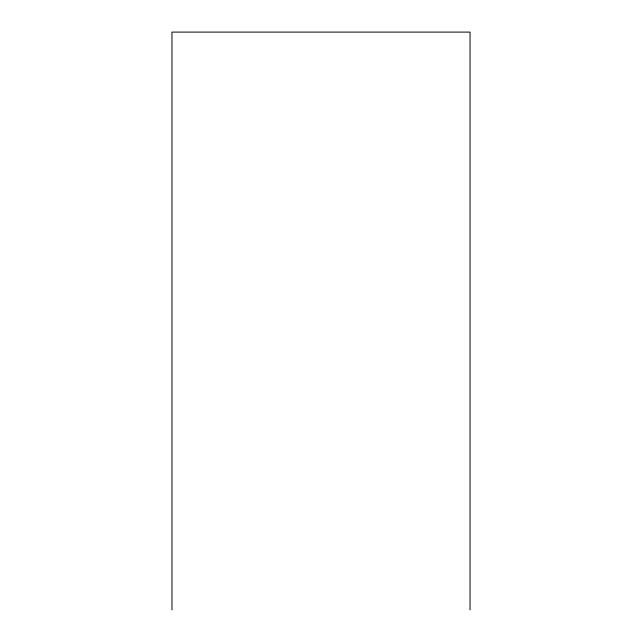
<?xml version="1.0" encoding="UTF-8"?>
<svg xmlns="http://www.w3.org/2000/svg" width="642" height="642" viewBox="0 0 642 642"><rect width="100%" height="100%" fill="white"/><g stroke="black" fill="none" stroke-linecap="round" stroke-linejoin="round"><path stroke-width="0.96" d="M470.04 609.9L470.04 32.1L171.96 32.1L171.96 609.9"/></g></svg>
